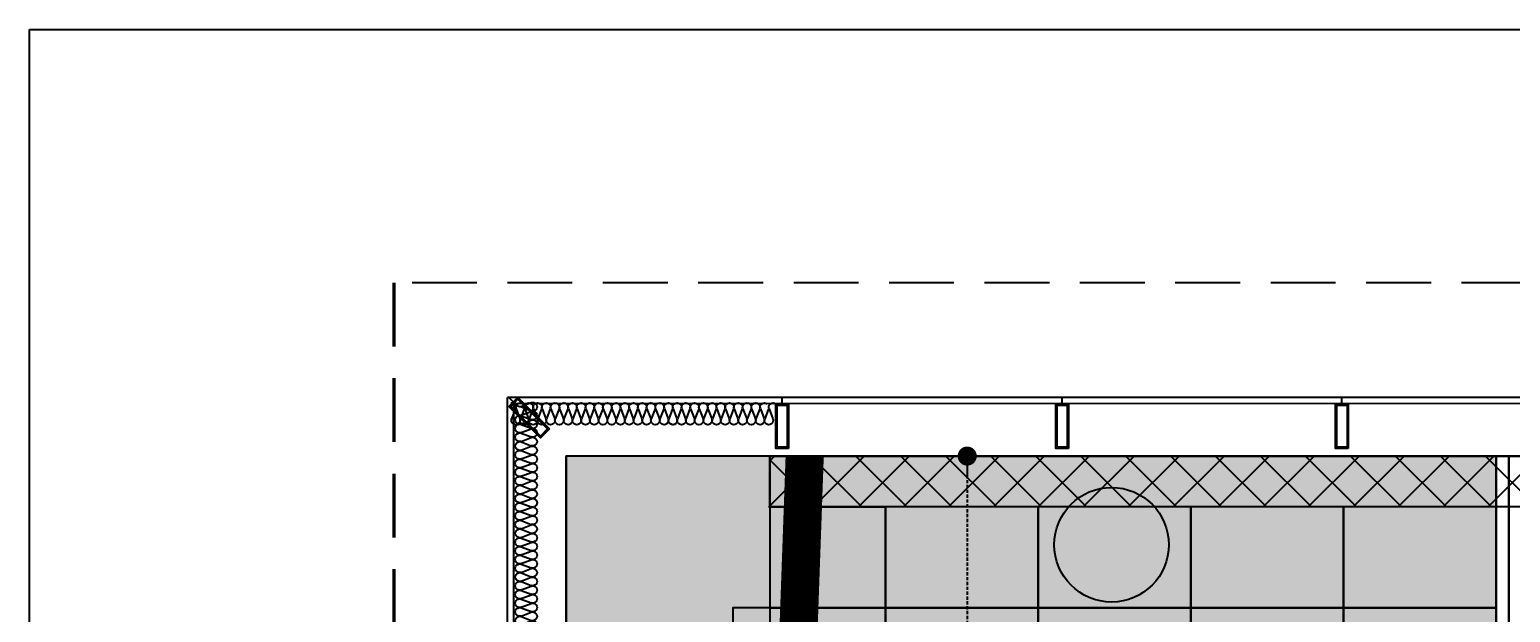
# Model space of a CAD drawing. Header units: millimetres. Extents: x 4688743 to 4806056, y -3017657 to -2960297.
# Drawn here: x 4688743 to 4694563, y -2966380 to -2964091 of the extents above; entities that cross this region are included whole.
import ezdxf

# ---------------------------------------------------------------- set-up
doc = ezdxf.new("R2010")
doc.units = ezdxf.units.MM
doc.header["$MEASUREMENT"] = 0
doc.header["$PDMODE"] = 34
for name, pattern in [('ACAD_ISO07W100', [3, 0, -3]), ('DASHED', [19.049999999999997, 12.7, -6.349999999999998]), ('HIDDEN', [0.375, 0.25, -0.125])]:
    doc.linetypes.add(name, pattern=pattern)
for name, color, linetype in [('a-bldg line above', 7, 'HIDDEN'), ('a-col', 3, 'Continuous'), ('a-hat col', 254, 'Continuous'), ('a-spandral panel', 151, 'Continuous'), ('glazing', 5, 'Continuous'), ('i floor', 252, 'Continuous'), ('I-CLNG PELMET', 20, 'Continuous'), ('I-CLNG-GRID', 31, 'Continuous'), ('I-FINISHES', 174, 'Continuous'), ('I-FLOOR', 8, 'Continuous'), ('I-FURN', 3, 'Continuous'), ('I-PART', 1, 'Continuous'), ('I-PART-I-DIM', 252, 'Continuous'), ('PL carpet', 7, 'Continuous')]:
    doc.layers.add(name, color=color, linetype=linetype)
doc.layers.add('I-PART-GLAS', color=5, linetype='Continuous', lineweight=30)
doc.styles.add('ROMANS', font='arial.ttf', dxfattribs={"height": 175})
doc.dimstyles.new('I-DIM-100', dxfattribs={"dimscale": 100, "dimtxt": 175, "dimasz": 0.75, "dimexe": 0.0625, "dimexo": 0.0625, "dimgap": 0.09, "dimtad": 0, "dimdec": 0, "dimrnd": 5, "dimzin": 0, "dimdsep": 46, "dimtxsty": 'ROMANS', "dimblk": 'DOT', "dimcen": 0.09, "dimclrd": 8, "dimclre": 8, "dimclrt": 2, "dimadec": 0, "dimazin": 0, "dimtfac": 1, "dimtdec": 0, "dimtmove": 2, "dimatfit": 3, "dimfxl": 0, "dimtolj": 1, "dimtzin": 0, "dimarcsym": 0})

# ---------------------------------------------------------------- blocks, each defined once
blk = doc.blocks.new('PROFILE_GLZ_MULI_END')
at = {"color": 4}
blk.add_lwpolyline([(25, -25), (25, 0)], dxfattribs=at)
for points in [[(50, -200), (0, -200), (0, -25), (50, -25)], [(45, -195), (5, -195), (5, -30), (45, -30)]]:
    blk.add_lwpolyline(points, close=True, dxfattribs=at)
blk = doc.blocks.new('SP')
at = {"layer": 'a-spandral panel'}
for p, q in [((32124.18777935194, -28115.98529576075, -7.1702500844e-06), (32095.76148103943, -28105.18910429545, -7.1702500844e-06)), ((32124.18777935194, -28115.98529576142, -7.1702500844e-06), (32095.76148103943, -28105.18910429625, -7.1702500844e-06)), ((32124.18777258831, -28142.40998805347, -7.1702500844e-06), (32095.76147427581, -28153.20617951864, -7.1702500844e-06)), ((32124.18777258831, -28142.4099880528, -7.1702500844e-06), (32095.76147427581, -28153.20617951797, -7.1702500844e-06)), ((32124.18777258831, -28165.64043138874, -7.1702500844e-06), (32095.76147427581, -28154.84423992344, -7.1702500844e-06)), ((32124.18777258831, -28165.6404313894, -7.1702500844e-06), (32095.76147427581, -28154.84423992423, -7.1702500844e-06)), ((32124.18777597012, -28117.58242023949, -7.1702500844e-06), (32095.76147765762, -28128.37861170466, -7.1702500844e-06)), ((32124.18777597012, -28117.58242023882, -7.1702500844e-06), (32095.76147765762, -28128.37861170399, -7.1702500844e-06)), ((32124.18777597012, -28140.81286357474, -7.1702500844e-06), (32095.76147765762, -28130.01667210944, -7.1702500844e-06)), ((32124.18777597012, -28140.81286357541, -7.1702500844e-06), (32095.76147765762, -28130.01667211024, -7.1702500844e-06)), ((32124.18776920686, -28167.23755586746, -7.1702500844e-06), (32095.761470894, -28178.03374733264, -7.1702500844e-06)), ((32124.18776920686, -28167.2375558668, -7.1702500844e-06), (32095.761470894, -28178.03374733197, -7.1702500844e-06)), ((32124.18776920686, -28190.46799920273, -7.1702500844e-06), (32095.761470894, -28179.67180773742, -7.1702500844e-06)), ((32124.18776920686, -28190.4679992034, -7.1702500844e-06), (32095.761470894, -28179.67180773823, -7.1702500844e-06)), ((32124.18776582504, -28192.06512368147, -7.1702500844e-06), (32095.76146751219, -28202.86131514663, -7.1702500844e-06)), ((32124.18776582504, -28192.06512368079, -7.1702500844e-06), (32095.76146751219, -28202.86131514596, -7.1702500844e-06)), ((32124.18776582504, -28215.29556701672, -7.1702500844e-06), (32095.76146751219, -28204.49937555141, -7.1702500844e-06)), ((32124.18776582504, -28215.29556701739, -7.1702500844e-06), (32095.76146751219, -28204.49937555222, -7.1702500844e-06)), ((32124.18776582504, -28216.90892655814, -7.1702500844e-06), (32095.76146751219, -28227.70511802358, -7.1702500844e-06)), ((32124.18776582504, -28216.90892655734, -7.1702500844e-06), (32095.76146751219, -28227.70511802291, -7.1702500844e-06)), ((32124.18776582504, -28240.13936989327, -7.1702500844e-06), (32095.76146751219, -28229.34317842809, -7.1702500844e-06)), ((32124.18776582504, -28240.13936989393, -7.1702500844e-06), (32095.76146751219, -28229.34317842877, -7.1702500844e-06)), ((32124.18776582504, -28241.75272943522, -7.1702500844e-06), (32095.76146751219, -28252.5489209004, -7.1702500844e-06)), ((32124.18776582504, -28241.75272943456, -7.1702500844e-06), (32095.76146751219, -28252.5489208996, -7.1702500844e-06)), ((32124.18776582504, -28264.98317277035, -7.1702500844e-06), (32095.76146751219, -28254.18698130492, -7.1702500844e-06)), ((32124.18776582504, -28264.98317277102, -7.1702500844e-06), (32095.76146751219, -28254.18698130558, -7.1702500844e-06)), ((32124.18776582504, -28266.59653231177, -7.1702500844e-06), (32095.76146751219, -28277.39272377721, -7.1702500844e-06)), ((32124.18776582504, -28266.59653231124, -7.1702500844e-06), (32095.76146751219, -28277.39272377627, -7.1702500844e-06)), ((32124.18776582504, -28289.82697564691, -7.1702500844e-06), (32095.76146751219, -28279.03078418186, -7.1702500844e-06)), ((32124.18776582504, -28289.82697564757, -7.1702500844e-06), (32095.76146751219, -28279.03078418253, -7.1702500844e-06)), ((32124.18776582504, -28291.4403351886, -7.1702500844e-06), (32095.76146751219, -28302.23652665377, -7.1702500844e-06)), ((32124.18776582504, -28291.44033518779, -7.1702500844e-06), (32095.76146751219, -28302.2365266531, -7.1702500844e-06)), ((32124.18776582504, -28314.67077852359, -7.1702500844e-06), (32095.76146751219, -28303.87458705841, -7.1702500844e-06)), ((32124.18776582504, -28314.67077852439, -7.1702500844e-06), (32095.76146751219, -28303.87458705935, -7.1702500844e-06)), ((32124.18776582504, -28316.28413806567, -7.1702500844e-06), (32095.76146751219, -28327.08032953085, -7.1702500844e-06)), ((32124.18776582504, -28316.28413806487, -7.1702500844e-06), (32095.76146751219, -28327.08032953018, -7.1702500844e-06)), ((32124.19265459509, -28314.6870126251, -7.1702500844e-06), (32095.76635628224, -28303.89082115992, -7.1702500844e-06)), ((32124.19265459509, -28314.68701262577, -7.1702500844e-06), (32095.76635628224, -28303.89082116072, -7.1702500844e-06)), ((32124.19265459509, -28316.28413710383, -7.1702500844e-06), (32095.76635628224, -28327.08032856913, -7.1702500844e-06)), ((32124.19265459509, -28316.28413710303, -7.1702500844e-06), (32095.76635628224, -28327.08032856846, -7.1702500844e-06)), ((32124.19265459509, -28339.51458043882, -7.1702500844e-06), (32095.76635628224, -28328.71838897364, -7.1702500844e-06)), ((32124.19265459509, -28339.51458043962, -7.1702500844e-06), (32095.76635628224, -28328.71838897459, -7.1702500844e-06)), ((32124.19265459509, -28341.12793998091, -7.1702500844e-06), (32095.76635628224, -28351.92413144608, -7.1702500844e-06)), ((32124.19265459509, -28341.12793998011, -7.1702500844e-06), (32095.76635628224, -28351.92413144541, -7.1702500844e-06)), ((32124.19265459509, -28364.35838331603, -7.1702500844e-06), (32095.76635628224, -28353.56219185074, -7.1702500844e-06)), ((32124.19265459509, -28364.35838331671, -7.1702500844e-06), (32095.76635628224, -28353.56219185141, -7.1702500844e-06)), ((32124.19265459509, -28365.97174285692, -7.1702500844e-06), (32095.76635628224, -28376.7679343221, -7.1702500844e-06)), ((32124.19265121328, -28389.18595113003, -7.1702500844e-06), (32095.76635290043, -28378.38975966486, -7.1702500844e-06)), ((32124.19265121328, -28389.1859511307, -7.1702500844e-06), (32095.76635290043, -28378.38975966567, -7.1702500844e-06)), ((32124.19265121328, -28390.78307560877, -7.1702500844e-06), (32095.76635290043, -28401.57926707407, -7.1702500844e-06)), ((32124.19265121328, -28390.78307560797, -7.1702500844e-06), (32095.76635290043, -28401.57926707341, -7.1702500844e-06)), ((32124.19265121328, -28414.01351894375, -7.1702500844e-06), (32095.76635290043, -28403.21732747859, -7.1702500844e-06)), ((32124.19265121328, -28414.01351894456, -7.1702500844e-06), (32095.76635290043, -28403.21732747952, -7.1702500844e-06)), ((32124.19265121328, -28415.62687848584, -7.1702500844e-06), (32095.76635290043, -28426.42306995102, -7.1702500844e-06)), ((32124.19265121328, -28415.62687848505, -7.1702500844e-06), (32095.76635290043, -28426.42306995035, -7.1702500844e-06)), ((32124.19265121328, -28438.85732182097, -7.1702500844e-06), (32095.76635290043, -28428.06113035567, -7.1702500844e-06)), ((32124.19265121328, -28438.85732182164, -7.1702500844e-06), (32095.76635290043, -28428.06113035634, -7.1702500844e-06)), ((32124.19265121328, -28440.47068136254, -7.1702500844e-06), (32095.76635290043, -28451.26687282768, -7.1702500844e-06)), ((32124.19265121328, -28440.47068136186, -7.1702500844e-06), (32095.76635290043, -28451.26687282703, -7.1702500844e-06)), ((32124.19265121328, -28463.70112469752, -7.1702500844e-06), (32095.76635290043, -28452.90493323222, -7.1702500844e-06)), ((32124.19265121328, -28463.70112469819, -7.1702500844e-06), (32095.76635290043, -28452.90493323288, -7.1702500844e-06)), ((32124.19265121328, -28465.31448423909, -7.1702500844e-06), (32095.76635290043, -28476.11067570425, -7.1702500844e-06)), ((32124.19265121328, -28465.31448423841, -7.1702500844e-06), (32095.76635290043, -28476.11067570359, -7.1702500844e-06)), ((32124.19265121328, -28488.54492757434, -7.1702500844e-06), (32095.76635290043, -28477.74873610903, -7.1702500844e-06)), ((32124.19265121328, -28488.544927575, -7.1702500844e-06), (32095.76635290043, -28477.74873610984, -7.1702500844e-06)), ((32124.19265121328, -28490.15828711575, -7.1702500844e-06), (32095.76635290043, -28500.95447858121, -7.1702500844e-06)), ((32124.19265121328, -28490.15828711496, -7.1702500844e-06), (32095.76635290043, -28500.95447858053, -7.1702500844e-06)), ((32124.19265121328, -28513.3887304509, -7.1702500844e-06), (32095.76635290043, -28502.59253898572, -7.1702500844e-06)), ((32124.19265121328, -28513.38873045156, -7.1702500844e-06), (32095.76635290043, -28502.59253898639, -7.1702500844e-06)), ((32124.19265121328, -28515.00208999286, -7.1702500844e-06), (32095.76635290043, -28525.79828145802, -7.1702500844e-06)), ((32124.19265121328, -28515.00208999217, -7.1702500844e-06), (32095.76635290043, -28525.79828145722, -7.1702500844e-06)), ((32124.19265121328, -28538.23253332797, -7.1702500844e-06), (32095.76635290043, -28527.43634186253, -7.1702500844e-06)), ((32124.19265121328, -28538.23253332864, -7.1702500844e-06), (32095.76635290043, -28527.4363418632, -7.1702500844e-06)), ((32124.19248857541, -28587.98790002526, -7.1702500844e-06), (32095.76619026256, -28577.19170855996, -7.1702500844e-06)), ((32124.19248857541, -28587.98790002592, -7.1702500844e-06), (32095.76619026256, -28577.19170856062, -7.1702500844e-06)), ((32124.19265121328, -28539.8458928694, -7.1702500844e-06), (32095.76635290043, -28550.64208433484, -7.1702500844e-06)), ((32124.19265121328, -28539.84589286886, -7.1702500844e-06), (32095.76635290043, -28550.6420843339, -7.1702500844e-06)), ((32124.19265121328, -28563.07633620452, -7.1702500844e-06), (32095.76635290043, -28552.28014473949, -7.1702500844e-06)), ((32124.19265121328, -28563.07633620518, -7.1702500844e-06), (32095.76635290043, -28552.28014474016, -7.1702500844e-06)), ((32124.19265459299, -28564.68969574522, -7.1702500844e-06), (32095.76635628013, -28575.48588721027, -7.1702500844e-06)), ((32124.19248857541, -28589.60125956682, -7.1702500844e-06), (32095.76619026256, -28600.39745103198, -7.1702500844e-06)), ((32124.19248857541, -28589.60125956615, -7.1702500844e-06), (32095.76619026256, -28600.39745103132, -7.1702500844e-06)), ((32124.19248857541, -28612.83170290208, -7.1702500844e-06), (32095.76619026256, -28602.03551143676, -7.1702500844e-06)), ((32124.19248857541, -28612.83170290274, -7.1702500844e-06), (32095.76619026256, -28602.03551143757, -7.1702500844e-06)), ((32124.19248857541, -28614.44506244349, -7.1702500844e-06), (32095.76619026256, -28625.24125390893, -7.1702500844e-06)), ((32124.19248857541, -28614.4450624427, -7.1702500844e-06), (32095.76619026256, -28625.24125390827, -7.1702500844e-06)), ((32124.19248857541, -28637.67550577863, -7.1702500844e-06), (32095.76619026256, -28626.87931431345, -7.1702500844e-06)), ((32124.19248857541, -28637.67550577929, -7.1702500844e-06), (32095.76619026256, -28626.87931431413, -7.1702500844e-06)), ((32124.19248857541, -28639.28886532058, -7.1702500844e-06), (32095.76619026256, -28650.08505678575, -7.1702500844e-06)), ((32124.19248857541, -28639.2888653199, -7.1702500844e-06), (32095.76619026256, -28650.08505678495, -7.1702500844e-06)), ((32124.19248857541, -28662.51930865571, -7.1702500844e-06), (32095.76619026256, -28651.72311719027, -7.1702500844e-06)), ((32124.19248857541, -28662.51930865638, -7.1702500844e-06), (32095.76619026256, -28651.72311719094, -7.1702500844e-06)), ((32124.19248857541, -28664.13266819714, -7.1702500844e-06), (32095.76619026256, -28674.92885966257, -7.1702500844e-06)), ((32124.19248857541, -28664.1326681966, -7.1702500844e-06), (32095.76619026256, -28674.92885966163, -7.1702500844e-06)), ((32124.19248857397, -28687.35287755062, -7.1702500844e-06), (32095.76619026111, -28676.55668608518, -7.1702500844e-06)), ((32124.19248857397, -28688.96623709084, -7.1702500844e-06), (32095.76619026111, -28699.76242855588, -7.1702500844e-06)), ((32124.1924885725, -28712.18644644487, -7.1702500844e-06), (32095.76619025965, -28701.39025497943, -7.1702500844e-06)), ((32124.1924885725, -28713.79980598509, -7.1702500844e-06), (32095.76619025965, -28724.59599745012, -7.1702500844e-06)), ((32124.19248857104, -28737.02001533911, -7.1702500844e-06), (32095.76619025819, -28726.22382387368, -7.1702500844e-06)), ((32124.19248857104, -28738.63337487934, -7.1702500844e-06), (32095.76619025819, -28749.42956634437, -7.1702500844e-06)), ((32124.19248856959, -28761.85358423337, -7.1702500844e-06), (32095.76619025674, -28751.05739276792, -7.1702500844e-06)), ((32124.19248856959, -28763.46694377358, -7.1702500844e-06), (32095.76619025674, -28774.26313523862, -7.1702500844e-06)), ((32124.19248856813, -28786.68715312761, -7.1702500844e-06), (32095.76619025528, -28775.89096166217, -7.1702500844e-06)), ((32124.19248856813, -28788.30051266783, -7.1702500844e-06), (32095.76619025528, -28799.09670413286, -7.1702500844e-06)), ((32124.19248856668, -28811.52072202185, -7.1702500844e-06), (32095.76619025384, -28800.72453055642, -7.1702500844e-06)), ((32124.19248856668, -28813.13408156207, -7.1702500844e-06), (32095.76619025384, -28823.93027302712, -7.1702500844e-06)), ((32124.19248856522, -28836.3542909161, -7.1702500844e-06), (32095.76619025237, -28825.55809945067, -7.1702500844e-06)), ((32124.19248856522, -28837.96765045632, -7.1702500844e-06), (32095.76619025237, -28848.76384192136, -7.1702500844e-06))]:
    blk.add_line(p, q, dxfattribs=at)
at = {"layer": 'a-spandral panel', "extrusion": (0, 0, -1)}
for centre, major_axis, ratio, start_param, end_param in [((32091.35395432837, -28116.79409198145, -7.1702500844e-06), (12.41362123171655, 0.0635524220887219), 0.9999999996558535, 1.213288188959195, 5.080477155832816), ((32128.59530606475, -28104.37007409299, -7.1702500844e-06), (-12.41378391120723, 1.690954951300001e-06), 0.9999999996599006, 3.039862883848288, 5.075357492796999), ((32128.59530268295, -28129.19764190707, -7.1702500844e-06), (-12.41378391120723, 1.690954951300001e-06), 0.9999999996599006, 1.207827541950752, 5.075357492796999), ((32091.35395094692, -28141.6216597954, -7.1702500844e-06), (12.41362123171655, 0.0635524220887219), 0.9999999996558535, 1.213288188959195, 5.080477155832816), ((32091.35394756582, -28166.44922760939, -7.1702500844e-06), (12.41362123171655, 0.0635524220887219), 0.9999999996558535, 1.213288188959195, 5.080477155832816), ((32128.59529930007, -28154.0252097211, -7.1702500844e-06), (-12.41378391120723, 1.690954951300001e-06), 0.9999999996599006, 1.207827541950752, 5.075357492796999), ((32091.35394418402, -28191.27679542338, -7.1702500844e-06), (12.41362123171655, 0.0635524220887219), 0.9999999996558535, 1.213288188959195, 5.080477155832816), ((32128.59529591827, -28178.85277753505, -7.1702500844e-06), (-12.41378391120723, 1.690954951300001e-06), 0.9999999996599006, 1.207827541950752, 5.075357492796999), ((32128.59529253647, -28203.68034534905, -7.1702500844e-06), (-12.41378391120723, 1.690954951300001e-06), 0.9999999996599006, 1.207827541950752, 5.075357492796999), ((32091.35394080221, -28216.10436323737, -7.1702500844e-06), (12.41362123171655, 0.0635524220887219), 0.9999999996558535, 1.213288188959195, 5.080477155832816), ((32091.35394080221, -28240.94393321439, -7.1702500844e-06), (-12.40909347513533, 0.3412185814246789), 0.9999999996553456, 4.321929796583215, 8.189118763456838), ((32128.59529253647, -28228.52414822577, -7.1702500844e-06), (12.41297396415367, 0.1418039470769858), 0.9999999996627392, 4.360843684390959, 8.228373635237206), ((32128.59529253647, -28253.36795110299, -7.1702500844e-06), (-12.41378391120723, 1.690954951300001e-06), 0.9999999996599006, 1.207827541950752, 5.075357492796999), ((32091.35394080221, -28265.78773609121, -7.1702500844e-06), (-12.40909347513533, 0.3412185814246789), 0.9999999996553456, 4.321929796583215, 8.189118763456838), ((32091.35394080221, -28290.63577186761, -7.1702500844e-06), (12.41215995919749, 0.2007887999799184), 0.9999999996527624, 1.224344032793394, 5.091532999667018), ((32128.59529253647, -28278.2117539795, -7.1702500844e-06), (-12.41378391120723, 1.690954951300001e-06), 0.9999999996599006, 1.207827541950752, 5.075357492796999), ((32091.35394080221, -28315.47957474456, -7.1702500844e-06), (12.41362123171655, 0.0635524220887219), 0.9999999996558535, 1.213288188959195, 5.080477155832816), ((32091.35882957119, -28315.49580884594, -7.1702500844e-06), (12.41362122961402, 0.0635528327713742), 0.9999999996558556, 1.213288222042422, 5.080477188916042), ((32128.59529253647, -28303.05555685605, -7.1702500844e-06), (12.41297396415367, 0.1418039470769858), 0.9999999996627392, 4.360843684390959, 8.228373635237206), ((32128.60018130757, -28327.89935877134, -7.1702500844e-06), (12.41297396415367, 0.1418039470769858), 0.9999999996627392, 4.360843684390959, 8.228373635237206), ((32091.35882957119, -28340.32337665978, -7.1702500844e-06), (12.41362123171655, 0.0635524220887219), 0.9999999996558535, 1.213288188959195, 5.080477155832816), ((32091.35882957119, -28365.16294663703, -7.1702500844e-06), (-12.41362127335322, 0.06354428872559878), 0.9999999996558552, 4.344301460133213, 8.211490427006838), ((32128.60018130757, -28352.74316164849, -7.1702500844e-06), (-12.41378391120723, 1.690954951300001e-06), 0.9999999996599006, 1.207827541950752, 5.075357492796999), ((32128.60017792576, -28377.57072946254, -7.1702500844e-06), (-12.41378391120723, 1.690954951300001e-06), 0.9999999996599006, 1.207827541950752, 5.075357492796999), ((32091.35882618939, -28389.99474735073, -7.1702500844e-06), (12.41362122961402, 0.0635528327713742), 0.9999999996558556, 1.213288222042422, 5.080477188916042), ((32091.35882618939, -28414.82231516474, -7.1702500844e-06), (12.41362123171655, 0.0635524220887219), 0.9999999996558535, 1.213288188959195, 5.080477155832816), ((32128.60017792576, -28402.39829727627, -7.1702500844e-06), (12.41297396415367, 0.1418039470769858), 0.9999999996627392, 4.360843684390959, 8.228373635237206), ((32091.35882618939, -28439.66188514206, -7.1702500844e-06), (-12.41362127335323, 0.0635442887255988), 0.9999999996558548, 4.344301460133213, 8.211490427006838), ((32091.35882618939, -28464.50568801842, -7.1702500844e-06), (-12.41362127335323, 0.0635442887255988), 0.9999999996558548, 4.344301460133213, 8.211490427006838), ((32128.60017792576, -28427.24210015335, -7.1702500844e-06), (-12.41378391120723, 1.690954951300001e-06), 0.9999999996599006, 1.207827541950752, 5.075357492796999), ((32128.60017792576, -28452.08590303002, -7.1702500844e-06), (-12.41378391120723, 1.690954951300001e-06), 0.9999999996599006, 1.207827541950752, 5.075357492796999), ((32091.35882618939, -28489.3537237949, -7.1702500844e-06), (12.41362123171655, 0.0635524220887219), 0.9999999996558535, 1.213288188959195, 5.080477155832816), ((32128.60017792576, -28476.92970590672, -7.1702500844e-06), (-12.41378391120723, 1.690954951300001e-06), 0.9999999996599006, 1.207827541950752, 5.075357492796999), ((32128.60017792576, -28501.7735087833, -7.1702500844e-06), (12.41297396415367, 0.1418039470769858), 0.9999999996627392, 4.360843684390959, 8.228373635237206), ((32091.35882618939, -28514.19329377201, -7.1702500844e-06), (-12.40909347513533, 0.3412185814246789), 0.9999999996553456, 4.321929796583215, 8.189118763456838), ((32091.35882618939, -28539.03709664884, -7.1702500844e-06), (-12.40909347513533, 0.3412185814246789), 0.9999999996553456, 4.321929796583215, 8.189118763456838), ((32128.60017792576, -28526.6173116607, -7.1702500844e-06), (-12.41378391120723, 1.690954951300001e-06), 0.9999999996599006, 1.207827541950752, 5.075357492796999), ((32091.35882618939, -28563.88513242522, -7.1702500844e-06), (12.41215995919749, 0.2007887999799184), 0.9999999996527624, 2.415472270693694, 5.091532999667018), ((32091.35866355151, -28588.79246334616, -7.1702500844e-06), (-12.41362127335323, 0.0635442887255988), 0.9999999996558548, 4.344301460133213, 8.211490427006838), ((32091.35882956909, -28563.8808995252, -7.1702500844e-06), (-12.40909347513533, 0.3412185814246789), 0.9999999996553456, 4.321929796583215, 8.189118763456838), ((32128.60001528788, -28576.37267835776, -7.1702500844e-06), (-12.41378391120723, 1.690954951300001e-06), 0.9999999996599006, 1.207827541950752, 5.075357492796999), ((32128.60017792576, -28551.46111453706, -7.1702500844e-06), (-12.41378391120723, 1.690954951300001e-06), 0.9999999996599006, 1.207827541950752, 5.075357492796999), ((32091.35866355151, -28613.64049912264, -7.1702500844e-06), (12.41362123171655, 0.0635524220887219), 0.9999999996558535, 1.213288188959195, 5.080477155832816), ((32128.60001528788, -28601.21648123445, -7.1702500844e-06), (-12.41378391120723, 1.690954951300001e-06), 0.9999999996599006, 1.207827541950752, 5.075357492796999), ((32128.60001528788, -28626.06028411103, -7.1702500844e-06), (12.41297396415367, 0.1418039470769858), 0.9999999996627392, 4.360843684390959, 8.228373635237206), ((32091.35866355151, -28638.48006909974, -7.1702500844e-06), (-12.40909347513533, 0.3412185814246789), 0.9999999996553456, 4.321929796583215, 8.189118763456838), ((32091.35866355151, -28663.32387197656, -7.1702500844e-06), (-12.40909347513533, 0.3412185814246789), 0.9999999996553456, 4.321929796583215, 8.189118763456838), ((32128.60001528788, -28650.90408698844, -7.1702500844e-06), (-12.41378391120723, 1.690954951300001e-06), 0.9999999996599006, 1.207827541950752, 5.075357492796999), ((32128.60001528643, -28675.73765588268, -7.1702500844e-06), (-12.41378391120723, 1.690954951300001e-06), 0.9999999996599006, 1.207827541950752, 5.075357492796999), ((32128.60001528643, -28675.73765588268, -7.1702500844e-06), (-12.41378391120723, 1.690954951300001e-06), 0.9999999996599006, 1.207827541950752, 5.075357492796999), ((32091.35866355007, -28688.15744087081, -7.1702500844e-06), (-12.40909347513533, 0.3412185814246789), 0.9999999996553456, 4.321929796583215, 8.189118763456838), ((32091.35866354861, -28712.99100976507, -7.1702500844e-06), (-12.40909347513533, 0.3412185814246789), 0.9999999996553456, 4.321929796583215, 8.189118763456838), ((32128.60001528498, -28700.57122477693, -7.1702500844e-06), (-12.41378391120723, 1.690954951300001e-06), 0.9999999996599006, 1.207827541950752, 5.075357492796999), ((32128.60001528498, -28700.57122477693, -7.1702500844e-06), (-12.41378391120723, 1.690954951300001e-06), 0.9999999996599006, 1.207827541950752, 5.075357492796999), ((32091.35866354715, -28737.8245786593, -7.1702500844e-06), (-12.40909347513533, 0.3412185814246789), 0.9999999996553456, 4.321929796583215, 8.189118763456838), ((32128.60001528352, -28725.40479367117, -7.1702500844e-06), (-12.41378391120723, 1.690954951300001e-06), 0.9999999996599006, 1.207827541950752, 5.075357492796999), ((32128.60001528352, -28725.40479367117, -7.1702500844e-06), (-12.41378391120723, 1.690954951300001e-06), 0.9999999996599006, 1.207827541950752, 5.075357492796999), ((32128.60001528207, -28750.23836256542, -7.1702500844e-06), (-12.41378391120723, 1.690954951300001e-06), 0.9999999996599006, 1.207827541950752, 5.075357492796999), ((32128.60001528207, -28750.23836256542, -7.1702500844e-06), (-12.41378391120723, 1.690954951300001e-06), 0.9999999996599006, 1.207827541950752, 5.075357492796999), ((32091.35866354569, -28762.65814755355, -7.1702500844e-06), (-12.40909347513533, 0.3412185814246789), 0.9999999996553456, 4.321929796583215, 8.189118763456838), ((32091.35866354424, -28787.4917164478, -7.1702500844e-06), (-12.40909347513533, 0.3412185814246789), 0.9999999996553456, 4.321929796583215, 8.189118763456838), ((32128.60001528061, -28775.07193145966, -7.1702500844e-06), (-12.41378391120723, 1.690954951300001e-06), 0.9999999996599006, 1.207827541950752, 5.075357492796999), ((32128.60001528061, -28775.07193145966, -7.1702500844e-06), (-12.41378391120723, 1.690954951300001e-06), 0.9999999996599006, 1.207827541950752, 5.075357492796999), ((32128.60001527916, -28799.90550035391, -7.1702500844e-06), (-12.41378391120723, 1.690954951300001e-06), 0.9999999996599006, 1.207827541950752, 3.817736951293102), ((32128.60001527916, -28799.90550035391, -7.1702500844e-06), (-12.41378391120723, 1.690954951300001e-06), 0.9999999996599006, 1.207827541950752, 5.075357492796999), ((32128.60001527916, -28799.90550035391, -7.1702500844e-06), (-12.41378391120723, 1.690954951300001e-06), 0.9999999996599006, 1.207827541950752, 5.075357492796999), ((32091.35866354278, -28812.32528534203, -7.1702500844e-06), (-12.40909347513533, 0.3412185814246789), 0.9999999996553456, 4.321929796583215, 8.189118763456838), ((32091.35866354134, -28837.15885423629, -7.1702500844e-06), (-12.40909347513533, 0.3412185814246789), 0.9999999996553456, 4.321929796583215, 8.189118763456838), ((32128.6000152777, -28824.73906924817, -7.1702500844e-06), (-12.41378391120723, 1.690954951300001e-06), 0.9999999996599006, 1.207827541950752, 3.817736951293102), ((32128.60001527625, -28849.5726381424, -7.1702500844e-06), (-12.41378391120723, 1.690954951300001e-06), 0.9999999996599006, 1.207827541950752, 3.817736951293102)]:
    blk.add_ellipse(centre, major_axis=major_axis, ratio=ratio, start_param=start_param, end_param=end_param, dxfattribs=at)
blk = doc.blocks.new('*U75')
at = {"layer": 'I-CLNG-GRID'}
blk.add_lwpolyline([(-300, 300), (300, 300), (300, -300), (-300, -300), (-300, 300)], dxfattribs=at)
blk = doc.blocks.new('*U76')
at = {"layer": 'I-CLNG-GRID', "color": 0, "linetype": 'ByBlock', "lineweight": -2}
for p in [(2.9413421440062e-13, 4803.57625734061), (599.976932100952, 4803.57625734061), (1199.953864201904, 4803.57625734061), (1799.930796302855, 4803.57625734061), (2399.907728403807, 4803.57625734061), (2.573674376005425e-13, 4203.129225173034), (599.9769321009519, 4203.129225173034), (1199.953864201904, 4203.129225173034), (1799.930796302855, 4203.129225173034), (2399.907728403807, 4203.129225173034), (2.20600660800465e-13, 3602.682193005458), (599.9769321009519, 3602.682193005458), (1199.953864201904, 3602.682193005458), (1799.930796302855, 3602.682193005458), (2399.907728403807, 3602.682193005458), (1.838338840003875e-13, 3002.235160837881), (599.9769321009519, 3002.235160837881), (1199.953864201904, 3002.235160837881), (1799.930796302855, 3002.235160837881), (2399.907728403807, 3002.235160837881), (1.4706710720031e-13, 2401.788128670305), (599.9769321009518, 2401.788128670305), (1199.953864201904, 2401.788128670305), (1799.930796302855, 2401.788128670305), (2399.907728403807, 2401.788128670305), (1.103003304002325e-13, 1801.341096502729), (599.9769321009518, 1801.341096502729), (1199.953864201903, 1801.341096502729), (1799.930796302855, 1801.341096502729), (2399.907728403807, 1801.341096502729), (7.3533553600155e-14, 1200.894064335153), (599.9769321009518, 1200.894064335153), (1199.953864201903, 1200.894064335153), (1799.930796302855, 1200.894064335153), (2399.907728403807, 1200.894064335153), (3.67667768000775e-14, 600.4470321675763), (599.9769321009517, 600.4470321675763), (1199.953864201903, 600.4470321675763), (1799.930796302855, 600.4470321675763), (2399.907728403807, 600.4470321675763), (0, 0), (599.9769321009517, 0), (1199.953864201903, 0), (1799.930796302855, 0), (2399.907728403807, 0)]:
    blk.add_blockref('*U75', p, dxfattribs=at)
blk = doc.blocks.new('_Dot')
at = {"color": 0, "linetype": 'Continuous', "lineweight": -2}
blk.add_line((-0.5, 0), (-1, 0), dxfattribs=at)
at = {"color": 0, "linetype": 'Continuous', "const_width": 0.5}
blk.add_lwpolyline([(-0.25, 0, 1), (0.25, 0, 1)], format="xyb", close=True, dxfattribs=at)
blk = doc.blocks.new('*D126')
at = {"layer": 'Defpoints', "color": 0}
for p in [(4692428.186090435, -2965766.126119446), (4692471.630678254, -2965766.126119446), (4692471.630678254, -2972085.769107472)]:
    blk.add_point(p, dxfattribs=at)
at = {"layer": 'I-PART-I-DIM', "color": 8, "linetype": 'DASHED', "lineweight": -2}
for p, q in [((4692465.380678254, -2965766.126119446), (4692421.936090435, -2965766.126119446)), ((4692428.186090435, -2965841.126119446), (4692428.186090435, -2968655.462279217)), ((4692428.186090435, -2972010.769107472), (4692428.186090435, -2969196.432947702)), ((4692465.380678254, -2972085.769107472), (4692421.936090435, -2972085.769107472))]:
    blk.add_line(p, q, dxfattribs=at)
at = {"layer": 'I-PART-I-DIM', "color": 8, "lineweight": -2, "xscale": 75, "yscale": 75, "zscale": 75}
for p, rotation in [((4692428.186090435, -2965766.126119446), 90), ((4692428.186090435, -2972085.769107472), 270)]:
    blk.add_blockref('_Dot', p, dxfattribs=dict(at, rotation=rotation))
at = {"layer": 'I-PART-I-DIM', "color": 2, "insert": (4692428.186090433, -2968925.94761346), "char_height": 175, "attachment_point": 5, "rotation": 90, "style": 'ROMANS'}
blk.add_mtext('\\A1;6320', dxfattribs=at)

msp = doc.modelspace()

# ---------------------------------------------------------------- hatches: boundary and pattern name
at = {"layer": 'a-hat col'}
h = msp.add_hatch(color=256, dxfattribs=at)
h.paths.add_polyline_path([(4690851.842617285, -2965765.285455937), (4691651.842617285, -2965765.285455937), (4691651.842617285, -2966565.285455937), (4690851.842617285, -2966565.285455937)])
h.paths.add_polyline_path([(4701751.842617297, -2965765.285455937), (4702551.842617297, -2965765.285455937), (4702551.842617297, -2966565.285455937), (4701751.842617297, -2966565.285455937)])
h.paths.add_polyline_path([(4690851.842617285, -2973664.642467915), (4691651.842617285, -2973664.642467915), (4691651.842617285, -2974464.642467912), (4690851.842617285, -2974464.642467912)])
h.paths.add_polyline_path([(4701751.842617297, -2973664.642467915), (4702551.842617297, -2973664.642467915), (4702551.842617297, -2974464.642467913), (4701751.842617297, -2974464.642467913)])
h.paths.add_polyline_path([(4701201.842154947, -2977114.641960077), (4701201.842154947, -2977414.64196008), (4702551.842154949, -2977414.642140995), (4702551.842154949, -2977114.642140997)])
at = {"layer": 'I-CLNG PELMET'}
h = msp.add_hatch(dxfattribs=at)
h.set_pattern_fill('ANSI37', color=256, scale=1000)
h.set_pattern_definition([(45, (0, 0), (-88.38834764831844, 88.38834764831844), []), (135, (0, 0), (-88.38834764831844, -88.38834764831843), [])])
h.paths.add_polyline_path([(4691651.843589504, -2965765.865727455), (4729094.826402816, -2965765.865727455), (4729094.824458379, -2965965.878189526), (4691651.841645068, -2965965.878189526)])
at = {"layer": 'I-FLOOR'}
h = msp.add_hatch(dxfattribs=at)
h.set_pattern_fill('EARTH', color=256, scale=2000)
h.set_pattern_definition([(0, (0, 0), (500, 500), [500, -500]), (0, (0, 187.5), (500, 500), [500, -500]), (0, (0, 375), (500, 500), [500, -500]), (90, (62.5, 437.5), (-499.9999999999999, 500), [500, -500]), (90, (250, 437.5), (-499.9999999999999, 500), [500, -500]), (90, (437.5, 437.5), (-499.9999999999999, 500), [500, -500])])
h.paths.add_polyline_path([(4690851.842617286, -2969325.897362745), (4694506.842617271, -2969325.897362745), (4694506.842617271, -2965766.126119446), (4690851.842617286, -2965766.126119446)])
h.paths.add_polyline_path([(4708246.481065264, -2985265.02916445), (4712646.842617311, -2985265.02916445), (4712646.842617311, -2982752.920028482), (4708246.481065264, -2982752.920028482)])

# ---------------------------------------------------------------- linework, layer by layer
at = {"color": 5}
for p, q in [((4701596.12261525, -2965535.769107469), (4690621.842617285, -2965535.769107469)), ((4690621.842617285, -2973210.769107469), (4690621.842617285, -2965535.769107469)), ((4701596.12261525, -2965560.759441216), (4690646.842617285, -2965560.057221735)), ((4690646.842617285, -2973210.769107469), (4690646.842617285, -2965560.057221735))]:
    msp.add_line(p, q, dxfattribs=at)
at = {"layer": 'a-bldg line above', "ltscale": 1000}
for points in [[(4729121.122823259, -2965084.295948039), (4690171.842617285, -2965085.717532746), (4690171.842617285, -2973235.76910747)], [(4729126.122823244, -2965084.295948039), (4690176.842617271, -2965085.717532746), (4690176.842617271, -2973235.76910747)]]:
    msp.add_lwpolyline(points, dxfattribs=at)
at = {"layer": 'a-col'}
msp.add_lwpolyline([(4690851.842617285, -2965765.285455937), (4691651.842617285, -2965765.285455937), (4691651.842617285, -2966565.285455937), (4690851.842617285, -2966565.285455937)], close=True, dxfattribs=at)
at = {"layer": 'glazing', "color": 4, "elevation": 0.001225658926899}
msp.add_lwpolyline([(4690644.552622727, -2965553.771393793), (4690626.842617271, -2965536.126119446)], dxfattribs=at)
for points in [[(4690786.167935265, -2965659.578308757), (4690750.877386572, -2965694.998319671), (4690626.90734838, -2965571.481399249), (4690662.197897072, -2965536.061388336)], [(4690779.096879304, -2965659.591254979), (4690750.864440351, -2965687.927263709), (4690633.978404341, -2965571.468453026), (4690662.210843296, -2965543.132444297)]]:
    msp.add_lwpolyline(points, close=True, dxfattribs=at)
at = {"layer": 'glazing', "color": 4}
for points in [[(4691726.122615234, -2965736.126119446), (4691676.122615234, -2965736.126119446), (4691676.122615234, -2965561.126119446), (4691726.122615234, -2965561.126119446)], [(4691721.122615234, -2965731.126119446), (4691681.122615234, -2965731.126119446), (4691681.122615234, -2965566.126119446), (4691721.122615234, -2965566.126119446)], [(4692826.122615236, -2965736.126119446), (4692776.122615236, -2965736.126119446), (4692776.122615236, -2965561.126119447), (4692826.122615236, -2965561.126119447)], [(4692821.122615236, -2965731.126119446), (4692781.122615236, -2965731.126119446), (4692781.122615236, -2965566.126119446), (4692821.122615236, -2965566.126119446)], [(4693926.122615236, -2965736.126119446), (4693876.122615236, -2965736.126119446), (4693876.122615236, -2965561.126119447), (4693926.122615236, -2965561.126119447)], [(4693921.122615235, -2965731.126119446), (4693881.122615236, -2965731.126119446), (4693881.122615236, -2965566.126119446), (4693921.122615235, -2965566.126119446)]]:
    msp.add_lwpolyline(points, close=True, dxfattribs=at)
for points in [[(4691701.122615234, -2965561.126119446), (4691701.122615234, -2965536.126119446)], [(4692801.122615236, -2965561.126119447), (4692801.122615236, -2965536.126119447)], [(4693901.122615236, -2965561.126119447), (4693901.122615236, -2965536.126119447)]]:
    msp.add_lwpolyline(points, dxfattribs=at)
at = {"layer": 'i floor'}
msp.add_lwpolyline([(4690851.842617286, -2969325.897362745), (4694506.842617271, -2969325.897362745), (4694506.842617271, -2965766.126119446), (4690851.842617286, -2965766.126119446)], close=True, dxfattribs=at)
at = {"layer": 'I-CLNG PELMET', "elevation": -0.001583056989651535}
msp.add_lwpolyline([(4691651.843589504, -2965765.865727455), (4729094.826402816, -2965765.865727455), (4729094.824458379, -2965965.878189526), (4691651.841645068, -2965965.878189526)], close=True, dxfattribs=at)
at = {"layer": 'I-CLNG-GRID', "elevation": -0.001581543534644154}
for points in [[(4729080.846756427, -2965765.86508328), (4691646.8426173, -2965766.126119446)], [(4729080.848151074, -2965965.865083276), (4691646.844011948, -2965966.126119441)]]:
    msp.add_lwpolyline(points, dxfattribs=at)
at = {"layer": 'I-CLNG-GRID'}
for points in [[(4691651.842617285, -2966362.321105405), (4692106.934888868, -2966362.321105405), (4692106.934888868, -2965966.122911118), (4691651.842617285, -2965966.122911118)], [(4692106.934888868, -2966362.321105405), (4692706.911820969, -2966362.321105405), (4692706.911820969, -2965966.114543556), (4692106.934888868, -2965966.114543556)], [(4692706.911820969, -2966362.321105405), (4693306.88875307, -2966362.321105405), (4693306.88875307, -2965966.114543556), (4692706.911820969, -2965966.114543556)], [(4693306.88875307, -2966362.321105405), (4693906.865685171, -2966362.321105405), (4693906.865685171, -2965966.110359775), (4693306.88875307, -2965966.110359775)], [(4693906.865685171, -2966362.321105405), (4694506.842617271, -2966362.321105405), (4694506.842617271, -2965966.106175994), (4693906.865685171, -2965966.106175994)]]:
    msp.add_lwpolyline(points, close=True, dxfattribs=at)
at = {"layer": 'I-FINISHES', "color": 246, "linetype": 'ACAD_ISO07W100', "ltscale": 0.0009, "const_width": 150}
msp.add_lwpolyline([(4690851.842617285, -2966724.420988988), (4691755.266790501, -2966724.323005278), (4691789.449288466, -2965766.126119446)], dxfattribs=at)
at = {"layer": 'I-FURN'}
msp.add_circle((4692995.5275376, -2966114.366187386), 225.0000000000149, dxfattribs=at)
at = {"layer": 'I-PART'}
msp.add_lwpolyline([(4754188.703708168, -2987364.099905857), (4688743, -2987364.099905857), (4688743, -2964091.355518127), (4754188.703708168, -2964091.355518127)], close=True, dxfattribs=at)
msp.add_lwpolyline([(4691726.842617285, -2965766.126119446), (4691726.842617285, -2966640.285455937), (4690851.842617285, -2966640.285455937)], dxfattribs=at)
at = {"layer": 'I-PART-GLAS'}
msp.add_line((4694556.84261727, -2969793.590728701), (4694556.84261727, -2965766.126119446), dxfattribs=at)
at = {"layer": 'I-PART-GLAS', "color": 8}
msp.add_lwpolyline([(4694506.842617271, -2969793.590728701), (4694606.842617269, -2969793.590728701), (4694606.842617269, -2965766.126119446), (4694506.842617271, -2965766.126119446)], close=True, dxfattribs=at)
at = {"layer": 'PL carpet', "color": 1}
for p, q in [((4690851.842617285, -2973664.642467915), (4690851.842617285, -2965765.285455937)), ((4701746.842617312, -2965766.126119446), (4691646.8426173, -2965766.126119446))]:
    msp.add_line(p, q, dxfattribs=at)

# ---------------------------------------------------------------- block references
at = {"layer": 'a-spandral panel', "xscale": 1.380718669246311, "yscale": 1.380718669246311, "zscale": 1.380718669246311}
for p, rotation in [((4651829.413872585, -3009932.503477631, 9.90009815469593e-06), 89.9963339221084), ((4735026.962429678, -3005391.096349183, 9.900098154696016e-06), 179.9963339221084)]:
    msp.add_blockref('SP', p, dxfattribs=dict(at, rotation=rotation))
at = {"layer": 'glazing', "rotation": 45.10490131291589}
msp.add_blockref('PROFILE_GLZ_MULI_END', (4690609.197342925, -2965553.836124903, 0.0012256589269018), dxfattribs=at)
at = {"layer": 'glazing'}
for p in [(4691676.122615234, -2965536.126119446), (4692776.122615236, -2965536.126119447), (4693876.122615236, -2965536.126119447)]:
    msp.add_blockref('PROFILE_GLZ_MULI_END', p, dxfattribs=at)
at = {"layer": 'I-CLNG-GRID', "xscale": -1}
msp.add_blockref('*U76', (4694206.842617271, -2971465.897362746), dxfattribs=at)

# ---------------------------------------------------------------- dimensions: what is measured, and where the dimension line sits
at = {"layer": 'I-PART-I-DIM'}
dim = msp.add_linear_dim(base=(4692428.186090435, -2965766.126119446), p1=(4692471.630678252, -2972085.769107471), p2=(4692471.630678252, -2965766.126119446), angle=90, dimstyle='I-DIM-100', dxfattribs=at)
dim.commit()
dim.dimension.update_dxf_attribs({"geometry": '*D126', "text_midpoint": (4692428.186090433, -2968925.94761346)})

doc.saveas('drawing.dxf')
